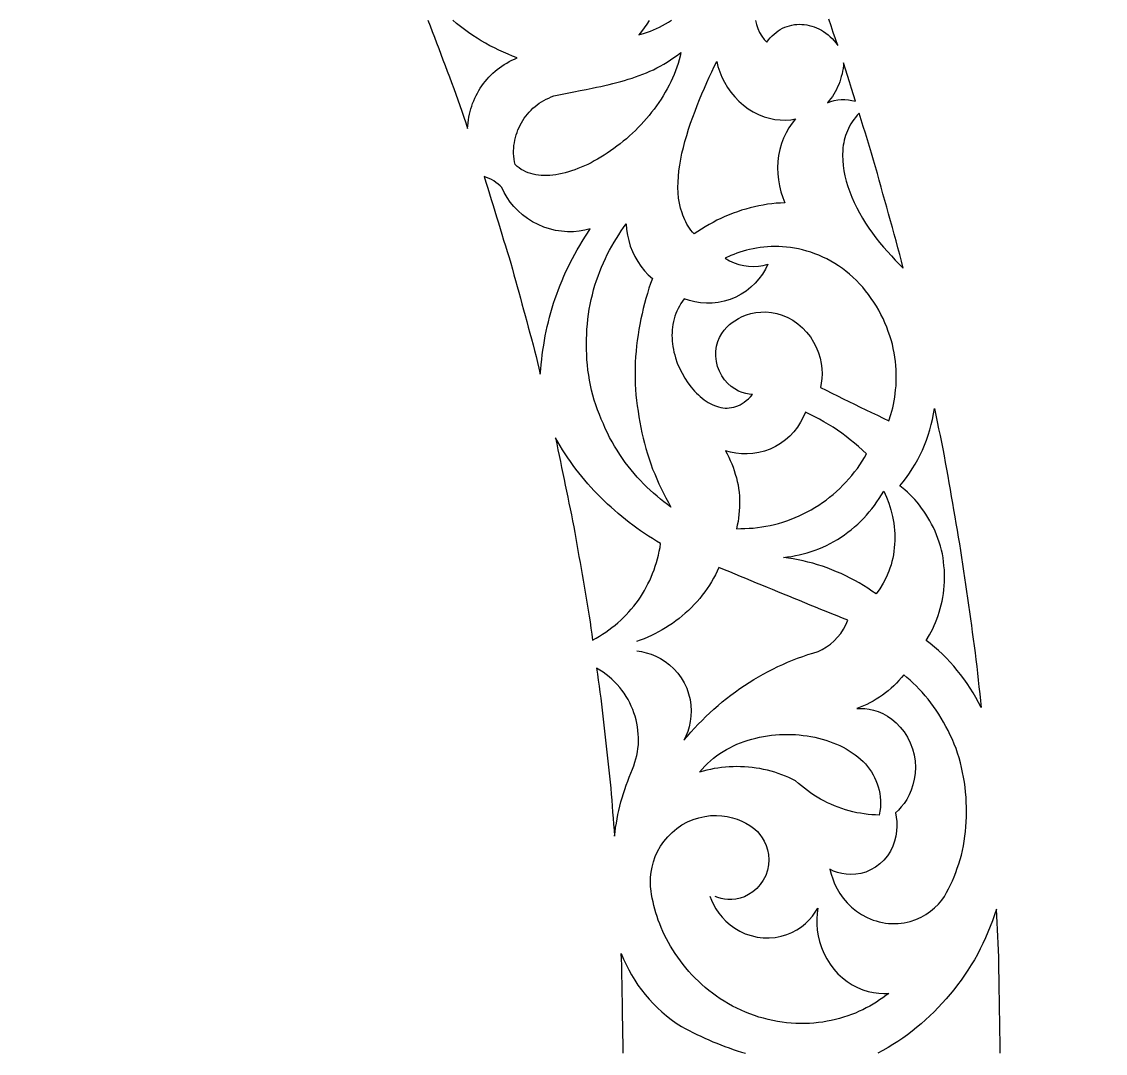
# Model space of a CAD drawing. Extents: x -1903 to -234, y -575 to 545.
# Drawn here: x -988.5 to -816.3, y -14.8 to 149.1 of the extents above; entities that cross this region are included whole.
import ezdxf

# ---------------------------------------------------------------- set-up
doc = ezdxf.new("R2010")
doc.units = 0
doc.layers.add('LAYER_1', color=18, linetype='CONTINUOUS')

msp = doc.modelspace()

# ---------------------------------------------------------------- linework, layer by layer
at = {"layer": 'LAYER_1'}
msp.add_lwpolyline([(-1342.91, 545.22, 0.414214), (-1902.91, -14.78, 0.414214), (-1342.91, -574.78, 0.414214), (-782.91, -14.78, 0.414214)], format="xyb", close=True, dxfattribs=at)
for points in [[(-923.93, 149.34), (-923.59, 148.43), (-923.24, 147.53), (-922.9, 146.63), (-922.56, 145.72), (-922.22, 144.82), (-921.88, 143.91), (-921.54, 143.01), (-921.2, 142.11), (-920.86, 141.2), (-920.51, 140.3), (-920.17, 139.4), (-919.83, 138.49), (-919.49, 137.59), (-919.18, 136.67), (-918.87, 135.76), (-918.55, 134.85), (-918.24, 133.93), (-917.93, 133.02), (-917.62, 132.1), (-917.6, 132.56), (-917.56, 133.02), (-917.5, 133.47), (-917.43, 133.92), (-917.34, 134.37), (-917.24, 134.81), (-917.12, 135.25), (-916.98, 135.68), (-916.83, 136.1), (-916.66, 136.52), (-916.48, 136.93), (-916.28, 137.34), (-916.07, 137.74), (-915.85, 138.13), (-915.61, 138.51), (-915.35, 138.88), (-915.09, 139.24), (-914.82, 139.6), (-914.53, 139.94), (-914.23, 140.27), (-913.92, 140.59), (-913.6, 140.91), (-913.26, 141.21), (-912.92, 141.49), (-912.56, 141.77), (-912.19, 142.03), (-911.81, 142.28), (-911.42, 142.52), (-911.01, 142.74), (-910.6, 142.95), (-910.18, 143.15), (-909.75, 143.32), (-910.48, 143.61), (-911.21, 143.9), (-911.93, 144.23), (-912.65, 144.56), (-913.36, 144.92), (-914.07, 145.27), (-914.77, 145.67), (-915.46, 146.06), (-916.13, 146.49), (-916.81, 146.91), (-917.46, 147.37), (-918.12, 147.83), (-918.75, 148.32), (-919.38, 148.8), (-919.99, 149.32)], [(-888.78, 149.27), (-889.17, 148.69), (-889.57, 148.11), (-890, 147.55), (-890.43, 147), (-889.51, 147.27), (-888.58, 147.6), (-888.11, 147.8), (-887.64, 148), (-887.16, 148.23), (-886.68, 148.46), (-886.21, 148.73), (-885.73, 148.99), (-885.25, 149.3)], [(-871.88, 149.28), (-871.73, 148.63), (-871.51, 147.98), (-871.23, 147.37), (-870.89, 146.8), (-870.5, 146.28), (-870.08, 145.82), (-869.82, 146.18), (-869.54, 146.52), (-869.25, 146.83), (-868.94, 147.12), (-868.62, 147.38), (-868.29, 147.62), (-867.95, 147.84), (-867.6, 148.03), (-867.23, 148.19), (-866.86, 148.33), (-866.49, 148.45), (-866.1, 148.54), (-865.72, 148.61), (-865.33, 148.65), (-864.93, 148.67), (-864.54, 148.66), (-864.14, 148.63), (-863.74, 148.58), (-863.35, 148.5), (-862.96, 148.39), (-862.57, 148.27), (-862.18, 148.12), (-861.81, 147.94), (-861.43, 147.74), (-861.07, 147.52), (-860.71, 147.27), (-860.37, 147), (-860.03, 146.7), (-859.71, 146.39), (-859.4, 146.04), (-859.1, 145.68), (-858.82, 145.29), (-859.18, 146.34), (-859.54, 147.38), (-859.89, 148.43), (-860.25, 149.48)], [(-890.72, 49.13), (-889.99, 49.02), (-889.24, 48.85), (-888.48, 48.62), (-887.72, 48.3), (-886.97, 47.92), (-886.23, 47.45), (-885.53, 46.91), (-884.86, 46.3), (-884.25, 45.61), (-883.69, 44.86), (-883.21, 44.06), (-882.8, 43.21), (-882.51, 42.33), (-882.29, 41.44), (-882.16, 40.53), (-882.12, 39.64), (-882.15, 38.76), (-882.26, 37.91), (-882.43, 37.1), (-882.66, 36.33), (-882.94, 35.61), (-883.26, 34.94), (-882.71, 35.59), (-882.16, 36.24), (-881.58, 36.87), (-880.99, 37.5), (-880.38, 38.11), (-879.77, 38.73), (-879.14, 39.32), (-878.5, 39.91), (-877.83, 40.47), (-877.17, 41.04), (-876.48, 41.58), (-875.79, 42.13), (-875.08, 42.64), (-874.37, 43.15), (-873.64, 43.64), (-872.91, 44.12), (-872.16, 44.58), (-871.42, 45.03), (-870.66, 45.45), (-869.9, 45.87), (-869.13, 46.26), (-868.36, 46.65), (-867.57, 47), (-866.79, 47.35), (-865.99, 47.67), (-865.2, 47.99), (-864.39, 48.27), (-863.59, 48.55), (-862.77, 48.8), (-861.96, 49.04), (-861.28, 49.36), (-860.62, 49.76), (-859.99, 50.21), (-859.4, 50.73), (-858.85, 51.3), (-858.36, 51.92), (-857.92, 52.58), (-857.54, 53.28), (-857.22, 54), (-858.07, 54.35), (-858.93, 54.7), (-859.79, 55.04), (-860.65, 55.39), (-861.5, 55.73), (-862.36, 56.07), (-863.21, 56.42), (-864.07, 56.78), (-864.92, 57.12), (-865.77, 57.47), (-866.62, 57.82), (-867.47, 58.16), (-868.32, 58.52), (-869.17, 58.87), (-870.01, 59.22), (-870.86, 59.58), (-871.71, 59.92), (-872.57, 60.27), (-873.42, 60.63), (-874.28, 60.98), (-875.13, 61.33), (-875.99, 61.68), (-876.84, 62.03), (-877.7, 62.38), (-877.98, 61.81), (-878.25, 61.24), (-878.57, 60.68), (-878.88, 60.12), (-879.22, 59.57), (-879.57, 59.03), (-879.95, 58.51), (-880.34, 57.98), (-880.76, 57.48), (-881.18, 56.98), (-881.63, 56.5), (-882.08, 56.02), (-882.56, 55.57), (-883.04, 55.12), (-883.54, 54.7), (-884.04, 54.28), (-884.56, 53.89), (-885.09, 53.5), (-885.63, 53.15), (-886.17, 52.79), (-886.73, 52.47), (-887.29, 52.15), (-887.86, 51.87), (-888.43, 51.58), (-889.01, 51.33), (-889.6, 51.08), (-890.19, 50.86), (-890.78, 50.65)], [(-879.14, 10.2), (-878.89, 9.53), (-878.57, 8.85), (-878.19, 8.17), (-877.74, 7.5), (-877.21, 6.85), (-876.61, 6.22), (-875.93, 5.63), (-875.19, 5.09), (-874.37, 4.62), (-873.51, 4.22), (-872.59, 3.91), (-871.65, 3.69), (-870.69, 3.57), (-869.72, 3.55), (-868.77, 3.63), (-867.84, 3.81), (-866.94, 4.08), (-866.1, 4.43), (-865.32, 4.85), (-864.6, 5.33), (-863.94, 5.86), (-863.36, 6.43), (-862.84, 7.02), (-862.39, 7.64), (-862, 8.25), (-862.11, 7.44), (-862.17, 6.59), (-862.17, 5.71), (-862.1, 4.8), (-861.95, 3.88), (-861.72, 2.96), (-861.41, 2.03), (-861.03, 1.13), (-860.56, 0.25), (-860.04, -0.6), (-859.45, -1.39), (-858.79, -2.13), (-858.08, -2.79), (-857.31, -3.39), (-856.51, -3.9), (-855.69, -4.34), (-854.84, -4.68), (-853.99, -4.95), (-853.15, -5.14), (-852.32, -5.25), (-851.51, -5.29), (-850.73, -5.26), (-851.2, -5.62), (-851.67, -5.97), (-852.17, -6.3), (-852.68, -6.64), (-853.21, -6.96), (-853.74, -7.27), (-854.3, -7.56), (-854.85, -7.85), (-855.44, -8.11), (-856.03, -8.38), (-856.64, -8.61), (-857.25, -8.84), (-857.89, -9.04), (-858.53, -9.24), (-859.19, -9.41), (-859.85, -9.57), (-860.53, -9.69), (-861.21, -9.81), (-861.91, -9.9), (-862.61, -9.98), (-863.32, -10.02), (-864.04, -10.05), (-864.76, -10.04), (-865.49, -10.04), (-866.22, -9.98), (-866.95, -9.93), (-867.68, -9.82), (-868.42, -9.72), (-869.15, -9.57), (-869.88, -9.42), (-870.61, -9.22), (-871.34, -9.02), (-872.05, -8.77), (-872.77, -8.53), (-873.47, -8.24), (-874.17, -7.94), (-874.85, -7.61), (-875.53, -7.27), (-876.19, -6.9), (-876.85, -6.52), (-877.48, -6.11), (-878.11, -5.69), (-878.71, -5.24), (-879.31, -4.8), (-879.88, -4.32), (-880.44, -3.84), (-880.97, -3.33), (-881.5, -2.82), (-882, -2.29), (-882.49, -1.76), (-882.94, -1.21), (-883.39, -0.66), (-883.81, -0.09), (-884.24, 0.48), (-884.63, 1.06), (-885.02, 1.64), (-885.37, 2.22), (-885.72, 2.81), (-886.03, 3.4), (-886.34, 3.99), (-886.61, 4.59), (-886.88, 5.18), (-887.11, 5.78), (-887.34, 6.37), (-887.53, 6.96), (-887.73, 7.55), (-887.89, 8.13), (-888.05, 8.71), (-888.17, 9.29), (-888.3, 9.86), (-888.4, 10.43), (-888.49, 10.99), (-888.56, 11.7), (-888.59, 12.43), (-888.55, 13.2), (-888.47, 14), (-888.33, 14.81), (-888.12, 15.64), (-887.83, 16.47), (-887.45, 17.3), (-887, 18.11), (-886.46, 18.89), (-885.84, 19.63), (-885.15, 20.32), (-884.39, 20.95), (-883.57, 21.5), (-882.7, 21.97), (-881.8, 22.36), (-880.88, 22.65), (-879.95, 22.86), (-879.02, 22.97), (-878.11, 23), (-877.23, 22.95), (-876.38, 22.83), (-875.57, 22.64), (-874.8, 22.39), (-874.08, 22.1), (-873.41, 21.76), (-872.8, 21.39), (-872.4, 21.12), (-872, 20.8), (-871.6, 20.43), (-871.21, 19.98), (-870.85, 19.47), (-870.51, 18.9), (-870.22, 18.25), (-869.99, 17.54), (-869.84, 16.78), (-869.78, 15.97), (-869.82, 15.14), (-869.99, 14.3), (-870.27, 13.49), (-870.66, 12.71), (-871.14, 12.01), (-871.7, 11.38), (-872.32, 10.85), (-872.98, 10.42), (-873.66, 10.09), (-874.34, 9.86), (-875.01, 9.72), (-875.66, 9.65), (-876.27, 9.65), (-876.84, 9.71), (-877.37, 9.81), (-877.85, 9.95), (-878.29, 10.12)], [(-833.01, -14.77), (-833.02, -13.68), (-833.04, -12.59), (-833.06, -11.5), (-833.07, -10.41), (-833.09, -9.31), (-833.11, -8.22), (-833.13, -7.13), (-833.14, -6.04), (-833.16, -4.95), (-833.18, -3.86), (-833.19, -2.77), (-833.21, -1.67), (-833.23, -0.58), (-833.25, 0.51), (-833.27, 1.6), (-833.33, 2.69), (-833.38, 3.78), (-833.43, 4.87), (-833.48, 5.96), (-833.53, 7.05), (-833.58, 8.14), (-833.9, 7.2), (-834.24, 6.27), (-834.59, 5.35), (-834.96, 4.44), (-835.35, 3.54), (-835.76, 2.66), (-836.19, 1.79), (-836.64, 0.93), (-837.12, 0.09), (-837.63, -0.74), (-838.15, -1.56), (-838.68, -2.36), (-839.23, -3.14), (-839.8, -3.91), (-840.38, -4.67), (-840.98, -5.41), (-841.6, -6.13), (-842.22, -6.83), (-842.87, -7.52), (-843.52, -8.19), (-844.2, -8.84), (-844.88, -9.48), (-845.58, -10.09), (-846.29, -10.69), (-847.02, -11.27), (-847.76, -11.83), (-848.51, -12.37), (-849.27, -12.89), (-850.05, -13.39), (-850.84, -13.88), (-851.64, -14.34), (-852.46, -14.78)], [(-892.91, -14.77), (-892.92, -13.84), (-892.94, -12.91), (-892.95, -11.98), (-892.97, -11.04), (-892.98, -10.11), (-893, -9.18), (-893.01, -8.24), (-893.03, -7.31), (-893.04, -6.38), (-893.06, -5.45), (-893.07, -4.51), (-893.09, -3.58), (-893.1, -2.65), (-893.12, -1.72), (-893.13, -0.78), (-893.17, 0.15), (-893.22, 1.08), (-892.85, 0.2), (-892.44, -0.67), (-892.02, -1.51), (-891.57, -2.34), (-891.08, -3.15), (-890.56, -3.94), (-890.01, -4.71), (-889.42, -5.45), (-888.81, -6.18), (-888.16, -6.88), (-887.48, -7.55), (-886.77, -8.2), (-886.04, -8.82), (-885.28, -9.41), (-884.49, -9.97), (-883.67, -10.5), (-883.06, -10.83), (-882.45, -11.16), (-881.83, -11.47), (-881.21, -11.79), (-880.59, -12.08), (-879.96, -12.37), (-879.32, -12.65), (-878.69, -12.93), (-878.05, -13.19), (-877.4, -13.45), (-876.75, -13.69), (-876.1, -13.93), (-875.45, -14.15), (-874.79, -14.37), (-874.13, -14.58), (-873.47, -14.78)]]:
    msp.add_lwpolyline(points, dxfattribs=at)
for points in [[(-910.09, 126.38), (-910.18, 126.82), (-910.24, 127.26), (-910.29, 127.7), (-910.31, 128.14), (-910.31, 128.58), (-910.29, 129.01), (-910.26, 129.44), (-910.2, 129.86), (-910.12, 130.28), (-910.02, 130.69), (-909.91, 131.1), (-909.78, 131.5), (-909.63, 131.9), (-909.46, 132.29), (-909.27, 132.67), (-909.07, 133.04), (-908.86, 133.4), (-908.62, 133.75), (-908.37, 134.09), (-908.11, 134.42), (-907.83, 134.73), (-907.54, 135.04), (-907.24, 135.33), (-906.92, 135.61), (-906.59, 135.87), (-906.24, 136.12), (-905.88, 136.36), (-905.52, 136.58), (-905.14, 136.78), (-904.74, 136.96), (-904.34, 137.13), (-903.93, 137.28), (-903.13, 137.44), (-902.33, 137.6), (-901.53, 137.77), (-900.73, 137.93), (-899.77, 138.13), (-898.8, 138.32), (-897.83, 138.52), (-897.15, 138.66), (-896.47, 138.81), (-895.82, 138.95), (-895.16, 139.1), (-894.54, 139.26), (-893.91, 139.41), (-893.3, 139.58), (-892.69, 139.74), (-892.1, 139.93), (-891.51, 140.11), (-890.94, 140.31), (-890.36, 140.51), (-889.8, 140.73), (-889.23, 140.95), (-888.68, 141.21), (-888.12, 141.46), (-887.57, 141.74), (-887.03, 142.02), (-886.48, 142.33), (-885.93, 142.66), (-885.38, 143), (-884.84, 143.37), (-884.29, 143.76), (-883.74, 144.18), (-883.87, 143.59), (-884.02, 143), (-884.19, 142.42), (-884.38, 141.84), (-884.59, 141.26), (-884.82, 140.68), (-885.07, 140.11), (-885.33, 139.55), (-885.61, 138.98), (-885.91, 138.42), (-886.23, 137.87), (-886.55, 137.33), (-886.9, 136.79), (-887.24, 136.25), (-887.62, 135.73), (-887.99, 135.2), (-888.39, 134.7), (-888.79, 134.19), (-889.21, 133.7), (-889.63, 133.21), (-890.07, 132.74), (-890.51, 132.27), (-890.98, 131.82), (-891.45, 131.36), (-891.93, 130.93), (-892.41, 130.5), (-892.9, 130.09), (-893.4, 129.69), (-893.9, 129.3), (-894.4, 128.92), (-894.91, 128.57), (-895.43, 128.21), (-895.94, 127.88), (-896.46, 127.55), (-896.98, 127.26), (-897.5, 126.96), (-898.02, 126.69), (-898.54, 126.42), (-899.06, 126.19), (-899.58, 125.95), (-900.09, 125.75), (-900.61, 125.55), (-901.12, 125.38), (-901.62, 125.22), (-902.12, 125.08), (-902.62, 124.96), (-903.11, 124.86), (-903.6, 124.78), (-904.08, 124.71), (-904.55, 124.67), (-905.01, 124.65), (-905.47, 124.65), (-905.92, 124.67), (-906.35, 124.71), (-906.78, 124.77), (-907.2, 124.85), (-907.6, 124.96), (-907.99, 125.09), (-908.37, 125.25), (-908.74, 125.42), (-909.1, 125.63), (-909.44, 125.85), (-909.77, 126.1)], [(-881.63, 115.37), (-881.89, 115.66), (-882.14, 115.97), (-882.37, 116.28), (-882.58, 116.6), (-882.78, 116.93), (-882.97, 117.27), (-883.14, 117.62), (-883.29, 117.98), (-883.43, 118.34), (-883.55, 118.71), (-883.79, 119.46), (-883.97, 120.24), (-884.1, 121.05), (-884.18, 121.88), (-884.21, 122.73), (-884.2, 123.6), (-884.15, 124.49), (-884.06, 125.39), (-883.93, 126.31), (-883.77, 127.24), (-883.58, 128.18), (-883.35, 129.12), (-883.1, 130.07), (-882.82, 131.03), (-882.52, 131.99), (-882.2, 132.94), (-881.85, 133.9), (-881.49, 134.85), (-881.14, 135.79), (-880.77, 136.71), (-880.4, 137.63), (-880.01, 138.52), (-879.63, 139.42), (-879.23, 140.27), (-878.84, 141.13), (-878.44, 141.95), (-878.05, 142.76), (-877.85, 141.94), (-877.58, 141.11), (-877.25, 140.28), (-876.84, 139.46), (-876.36, 138.65), (-875.81, 137.88), (-875.19, 137.14), (-874.53, 136.45), (-873.82, 135.81), (-873.05, 135.24), (-872.24, 134.75), (-871.4, 134.33), (-870.54, 133.99), (-869.67, 133.74), (-868.81, 133.57), (-867.95, 133.48), (-867.11, 133.46), (-866.3, 133.52), (-865.52, 133.64), (-866.07, 132.96), (-866.57, 132.23), (-867.03, 131.44), (-867.43, 130.59), (-867.77, 129.71), (-868.03, 128.78), (-868.23, 127.83), (-868.35, 126.86), (-868.39, 125.88), (-868.35, 124.9), (-868.24, 123.94), (-868.07, 122.99), (-867.85, 122.06), (-867.56, 121.17), (-867.22, 120.33), (-867.92, 120.28), (-868.61, 120.24), (-869.31, 120.16), (-870, 120.08), (-870.69, 119.96), (-871.38, 119.84), (-872.07, 119.68), (-872.75, 119.52), (-873.43, 119.33), (-874.11, 119.13), (-874.77, 118.9), (-875.44, 118.67), (-876.09, 118.4), (-876.75, 118.14), (-877.39, 117.84), (-878.02, 117.54), (-878.64, 117.21), (-879.27, 116.87), (-879.87, 116.51), (-880.47, 116.15), (-881.05, 115.76)], [(-860.45, 136.21), (-859.92, 136.4), (-859.38, 136.55), (-858.82, 136.65), (-858.27, 136.7), (-857.7, 136.71), (-857.14, 136.67), (-856.57, 136.59), (-856.01, 136.45), (-856.33, 137.47), (-856.64, 138.49), (-856.95, 139.51), (-857.26, 140.52), (-857.58, 141.54), (-857.89, 142.56), (-857.93, 142.11), (-857.99, 141.67), (-858.06, 141.23), (-858.15, 140.79), (-858.26, 140.36), (-858.38, 139.94), (-858.52, 139.53), (-858.67, 139.12), (-858.84, 138.72), (-859.03, 138.33), (-859.23, 137.95), (-859.44, 137.58), (-859.67, 137.22), (-859.92, 136.87), (-860.18, 136.54)], [(-848.43, 109.95), (-848.69, 111.03), (-848.96, 112.11), (-849.26, 113.18), (-849.55, 114.25), (-849.85, 115.32), (-850.15, 116.4), (-850.45, 117.47), (-850.74, 118.54), (-851.04, 119.61), (-851.34, 120.68), (-851.64, 121.75), (-851.93, 122.82), (-852.23, 123.9), (-852.53, 124.97), (-852.83, 126.04), (-853.12, 127.11), (-853.44, 128.18), (-853.77, 129.24), (-854.1, 130.3), (-854.44, 131.36), (-854.77, 132.42), (-855.1, 133.48), (-855.43, 134.55), (-855.73, 134.22), (-856.01, 133.88), (-856.27, 133.54), (-856.51, 133.19), (-856.73, 132.84), (-856.94, 132.48), (-857.12, 132.12), (-857.29, 131.75), (-857.44, 131.38), (-857.58, 131.01), (-857.69, 130.63), (-857.79, 130.24), (-857.88, 129.86), (-857.95, 129.47), (-858, 129.07), (-858.04, 128.68), (-858.07, 127.87), (-858.04, 127.06), (-857.96, 126.24), (-857.85, 125.41), (-857.69, 124.58), (-857.48, 123.74), (-857.23, 122.89), (-856.93, 122.05), (-856.6, 121.21), (-856.23, 120.37), (-855.82, 119.54), (-855.38, 118.72), (-854.91, 117.9), (-854.4, 117.09), (-853.88, 116.3), (-853.33, 115.51), (-852.76, 114.75), (-852.17, 114), (-851.56, 113.27), (-850.94, 112.56), (-850.31, 111.87), (-849.69, 111.2), (-849.06, 110.56)], [(-906.08, 93.1), (-906.02, 93.87), (-905.96, 94.63), (-905.86, 95.4), (-905.77, 96.16), (-905.65, 96.92), (-905.54, 97.68), (-905.41, 98.43), (-905.28, 99.18), (-905.13, 99.92), (-904.98, 100.67), (-904.79, 101.41), (-904.61, 102.15), (-904.41, 102.89), (-904.2, 103.63), (-903.96, 104.36), (-903.73, 105.09), (-903.47, 105.81), (-903.21, 106.53), (-902.92, 107.25), (-902.63, 107.97), (-902.32, 108.67), (-902.01, 109.38), (-901.67, 110.08), (-901.33, 110.78), (-900.97, 111.47), (-900.6, 112.16), (-900.21, 112.84), (-899.82, 113.52), (-899.41, 114.19), (-899.02, 114.86), (-898.59, 115.51), (-898.17, 116.16), (-899.02, 115.96), (-899.9, 115.81), (-900.81, 115.73), (-901.74, 115.72), (-902.69, 115.79), (-903.65, 115.94), (-904.6, 116.16), (-905.53, 116.47), (-906.44, 116.85), (-907.31, 117.3), (-908.13, 117.82), (-908.91, 118.4), (-909.62, 119.04), (-910.27, 119.72), (-910.85, 120.44), (-911.36, 121.18), (-911.8, 121.95), (-912.17, 122.73), (-912.47, 123.02), (-912.79, 123.3), (-913.12, 123.56), (-913.47, 123.79), (-913.84, 124), (-914.21, 124.19), (-914.6, 124.36), (-915.01, 124.49), (-914.72, 123.58), (-914.43, 122.66), (-914.15, 121.74), (-913.87, 120.82), (-913.59, 119.91), (-913.31, 118.99), (-913.02, 118.07), (-912.74, 117.15), (-912.46, 116.24), (-912.18, 115.32), (-911.9, 114.4), (-911.61, 113.48), (-911.33, 112.57), (-911.05, 111.65), (-910.77, 110.73), (-910.51, 109.8), (-910.26, 108.88), (-910.01, 107.95), (-909.75, 107.03), (-909.5, 106.1), (-909.25, 105.17), (-909, 104.25), (-908.74, 103.32), (-908.49, 102.4), (-908.24, 101.47), (-907.98, 100.54), (-907.73, 99.62), (-907.48, 98.69), (-907.22, 97.77), (-906.98, 96.84), (-906.76, 95.9), (-906.53, 94.97), (-906.31, 94.04)], [(-885.32, 71.99), (-885.87, 72.41), (-886.43, 72.82), (-886.98, 73.26), (-887.53, 73.7), (-888.07, 74.17), (-888.61, 74.65), (-889.14, 75.15), (-889.66, 75.66), (-890.17, 76.2), (-890.68, 76.74), (-891.17, 77.31), (-891.66, 77.88), (-892.13, 78.48), (-892.59, 79.08), (-893.03, 79.72), (-893.47, 80.35), (-893.88, 81.01), (-894.3, 81.67), (-894.68, 82.36), (-895.06, 83.04), (-895.4, 83.76), (-895.75, 84.47), (-896.06, 85.21), (-896.4, 85.94), (-896.69, 86.69), (-896.99, 87.44), (-897.24, 88.21), (-897.5, 88.98), (-897.71, 89.76), (-897.92, 90.55), (-898.09, 91.34), (-898.26, 92.14), (-898.39, 92.95), (-898.51, 93.75), (-898.59, 94.56), (-898.68, 95.37), (-898.71, 96.19), (-898.75, 97), (-898.74, 97.82), (-898.73, 98.63), (-898.69, 99.44), (-898.66, 100.24), (-898.59, 101.04), (-898.52, 101.83), (-898.41, 102.62), (-898.3, 103.41), (-898.14, 104.18), (-897.99, 104.95), (-897.8, 105.71), (-897.61, 106.47), (-897.39, 107.21), (-897.16, 107.95), (-896.9, 108.67), (-896.64, 109.39), (-896.35, 110.08), (-896.06, 110.78), (-895.74, 111.45), (-895.43, 112.12), (-895.08, 112.77), (-894.74, 113.42), (-894.37, 114.04), (-894, 114.66), (-893.62, 115.25), (-893.23, 115.84), (-892.84, 116.4), (-892.44, 116.96), (-892.36, 116.09), (-892.24, 115.2), (-892.04, 114.32), (-891.78, 113.45), (-891.45, 112.6), (-891.06, 111.77), (-890.6, 110.98), (-890.09, 110.23), (-889.53, 109.53), (-888.92, 108.88), (-888.27, 108.29), (-888.55, 107.51), (-888.82, 106.73), (-889.07, 105.93), (-889.31, 105.14), (-889.52, 104.32), (-889.73, 103.51), (-889.91, 102.68), (-890.09, 101.86), (-890.25, 101.01), (-890.41, 100.17), (-890.55, 99.32), (-890.68, 98.46), (-890.77, 97.6), (-890.87, 96.74), (-890.93, 95.87), (-890.99, 95.01), (-891.01, 94.14), (-891.03, 93.27), (-891.01, 92.4), (-890.99, 91.53), (-890.93, 90.66), (-890.88, 89.79), (-890.78, 88.93), (-890.68, 88.06), (-890.55, 87.2), (-890.42, 86.34), (-890.27, 85.49), (-890.12, 84.63), (-889.94, 83.79), (-889.76, 82.94), (-889.54, 82.11), (-889.32, 81.27), (-889.07, 80.45), (-888.81, 79.63), (-888.52, 78.83), (-888.23, 78.03), (-887.91, 77.25), (-887.59, 76.46), (-887.24, 75.7), (-886.89, 74.93), (-886.51, 74.19), (-886.12, 73.44), (-885.72, 72.72)], [(-872.39, 89.84), (-872.9, 89.9), (-873.44, 90.01), (-874, 90.18), (-874.58, 90.42), (-875.17, 90.74), (-875.74, 91.14), (-876.29, 91.63), (-876.8, 92.2), (-877.26, 92.84), (-877.63, 93.56), (-877.92, 94.33), (-878.11, 95.13), (-878.2, 95.94), (-878.18, 96.75), (-878.07, 97.52), (-877.87, 98.26), (-877.59, 98.94), (-877.26, 99.55), (-876.88, 100.1), (-876.47, 100.57), (-876.04, 100.97), (-875.6, 101.31), (-875.16, 101.58), (-874.6, 101.92), (-873.99, 102.23), (-873.32, 102.5), (-872.61, 102.71), (-871.85, 102.87), (-871.06, 102.96), (-870.23, 102.98), (-869.37, 102.9), (-868.5, 102.74), (-867.64, 102.48), (-866.78, 102.12), (-865.96, 101.66), (-865.17, 101.11), (-864.44, 100.48), (-863.77, 99.77), (-863.18, 99.01), (-862.67, 98.2), (-862.24, 97.36), (-861.9, 96.5), (-861.64, 95.64), (-861.46, 94.79), (-861.36, 93.97), (-861.32, 93.17), (-861.36, 92.4), (-861.45, 91.67), (-861.59, 90.99), (-860.69, 90.54), (-859.79, 90.1), (-858.89, 89.65), (-857.99, 89.19), (-857.08, 88.75), (-856.17, 88.31), (-855.27, 87.87), (-854.36, 87.42), (-853.44, 86.99), (-852.53, 86.56), (-851.61, 86.12), (-850.69, 85.69), (-850.37, 86.69), (-850.24, 87.22), (-850.1, 87.75), (-849.98, 88.3), (-849.87, 88.86), (-849.78, 89.44), (-849.69, 90.03), (-849.63, 90.63), (-849.57, 91.24), (-849.55, 91.87), (-849.52, 92.5), (-849.53, 93.15), (-849.54, 93.8), (-849.59, 94.46), (-849.64, 95.13), (-849.74, 95.8), (-849.85, 96.48), (-850, 97.16), (-850.15, 97.84), (-850.35, 98.53), (-850.55, 99.21), (-850.8, 99.89), (-851.04, 100.58), (-851.34, 101.25), (-851.63, 101.92), (-851.97, 102.58), (-852.31, 103.24), (-852.69, 103.88), (-853.07, 104.52), (-853.5, 105.13), (-853.93, 105.75), (-854.4, 106.33), (-854.86, 106.91), (-855.37, 107.45), (-855.87, 107.99), (-856.41, 108.49), (-856.95, 108.99), (-857.52, 109.44), (-858.09, 109.89), (-858.7, 110.29), (-859.3, 110.69), (-859.93, 111.04), (-860.55, 111.39), (-861.19, 111.68), (-861.83, 111.98), (-862.47, 112.22), (-863.11, 112.46), (-863.76, 112.65), (-864.4, 112.84), (-865.05, 112.98), (-865.69, 113.12), (-866.32, 113.2), (-866.95, 113.29), (-867.58, 113.34), (-868.2, 113.38), (-868.81, 113.38), (-869.41, 113.37), (-870, 113.33), (-870.59, 113.29), (-871.16, 113.21), (-871.73, 113.13), (-872.27, 113.02), (-872.82, 112.91), (-873.34, 112.77), (-873.86, 112.63), (-874.36, 112.46), (-874.85, 112.3), (-875.33, 112.11), (-875.8, 111.92), (-876.69, 111.5), (-876.01, 111.11), (-875.29, 110.79), (-874.54, 110.52), (-873.77, 110.34), (-872.98, 110.23), (-872.19, 110.19), (-871.41, 110.24), (-870.65, 110.37), (-869.92, 110.56), (-870.32, 109.77), (-870.79, 108.99), (-871.34, 108.25), (-871.95, 107.55), (-872.64, 106.9), (-873.38, 106.3), (-874.19, 105.78), (-875.04, 105.33), (-875.94, 104.97), (-876.87, 104.69), (-877.81, 104.5), (-878.75, 104.39), (-879.69, 104.37), (-880.62, 104.43), (-881.53, 104.57), (-882.4, 104.78), (-883.23, 105.04), (-883.51, 104.68), (-883.76, 104.3), (-883.99, 103.91), (-884.2, 103.52), (-884.38, 103.12), (-884.55, 102.71), (-884.7, 102.29), (-884.82, 101.87), (-884.93, 101.44), (-885.01, 101.01), (-885.08, 100.57), (-885.12, 100.13), (-885.15, 99.69), (-885.16, 99.24), (-885.15, 98.8), (-885.12, 98.36), (-885.07, 97.91), (-885.01, 97.47), (-884.93, 97.02), (-884.84, 96.58), (-884.73, 96.15), (-884.6, 95.71), (-884.31, 94.86), (-883.96, 94.03), (-883.56, 93.23), (-883.12, 92.45), (-882.64, 91.72), (-882.11, 91.03), (-881.56, 90.39), (-881.27, 90.09), (-880.97, 89.81), (-880.67, 89.54), (-880.36, 89.28), (-880.04, 89.04), (-879.72, 88.82), (-879.4, 88.62), (-879.08, 88.43), (-878.75, 88.27), (-878.42, 88.12), (-878.09, 88), (-877.75, 87.89), (-877.42, 87.81), (-877.08, 87.76), (-876.73, 87.72), (-876.39, 87.72), (-876.05, 87.73), (-875.71, 87.78), (-875.36, 87.85), (-875.02, 87.95), (-874.68, 88.07), (-874.35, 88.23), (-874.01, 88.42), (-873.68, 88.64), (-873.35, 88.89), (-873.03, 89.17), (-872.71, 89.49)], [(-874.9, 68.55), (-874.24, 68.56), (-873.58, 68.57), (-872.91, 68.61), (-872.24, 68.66), (-871.57, 68.74), (-870.9, 68.83), (-870.23, 68.95), (-869.55, 69.07), (-868.89, 69.24), (-868.22, 69.4), (-867.55, 69.61), (-866.89, 69.82), (-866.24, 70.06), (-865.58, 70.31), (-864.94, 70.6), (-864.3, 70.89), (-863.68, 71.22), (-863.05, 71.55), (-862.45, 71.92), (-861.85, 72.29), (-861.26, 72.69), (-860.68, 73.1), (-860.13, 73.54), (-859.57, 73.98), (-859.04, 74.46), (-858.51, 74.93), (-858.01, 75.44), (-857.52, 75.94), (-857.05, 76.47), (-856.58, 77.01), (-856.15, 77.56), (-855.71, 78.12), (-855.33, 78.69), (-854.94, 79.27), (-854.59, 79.86), (-854.25, 80.46), (-854.88, 81.03), (-855.51, 81.61), (-856.17, 82.15), (-856.83, 82.69), (-857.51, 83.21), (-858.19, 83.71), (-858.89, 84.19), (-859.58, 84.66), (-860.3, 85.1), (-861.02, 85.54), (-861.75, 85.94), (-862.48, 86.33), (-863.22, 86.69), (-863.97, 87.05), (-864.32, 86.25), (-864.74, 85.46), (-865.23, 84.69), (-865.8, 83.96), (-866.44, 83.27), (-867.14, 82.64), (-867.91, 82.08), (-868.72, 81.59), (-869.58, 81.19), (-870.47, 80.86), (-871.38, 80.63), (-872.3, 80.48), (-873.22, 80.42), (-874.12, 80.44), (-875, 80.54), (-875.85, 80.71), (-876.67, 80.94), (-876.4, 80.44), (-876.14, 79.93), (-875.9, 79.4), (-875.67, 78.87), (-875.46, 78.32), (-875.26, 77.78), (-875.1, 77.21), (-874.93, 76.65), (-874.8, 76.07), (-874.67, 75.5), (-874.58, 74.91), (-874.49, 74.33), (-874.46, 73.74), (-874.42, 73.15), (-874.43, 72.56), (-874.43, 71.98), (-874.47, 71.39), (-874.52, 70.81), (-874.6, 70.24), (-874.67, 69.67), (-874.79, 69.11)], [(-836.03, 40.15), (-836.44, 40.94), (-836.87, 41.72), (-837.32, 42.48), (-837.79, 43.23), (-838.27, 43.96), (-838.78, 44.68), (-839.3, 45.37), (-839.83, 46.05), (-840.39, 46.72), (-840.96, 47.36), (-841.55, 47.99), (-842.16, 48.6), (-842.8, 49.18), (-843.45, 49.74), (-844.12, 50.29), (-844.8, 50.81), (-844.25, 51.7), (-844, 52.18), (-843.74, 52.66), (-843.51, 53.16), (-843.28, 53.67), (-843.08, 54.2), (-842.87, 54.74), (-842.7, 55.3), (-842.53, 55.86), (-842.39, 56.45), (-842.25, 57.03), (-842.15, 57.63), (-842.04, 58.24), (-841.98, 58.86), (-841.91, 59.48), (-841.89, 60.11), (-841.86, 60.74), (-841.88, 61.37), (-841.89, 62.01), (-841.95, 62.64), (-842.01, 63.28), (-842.1, 63.91), (-842.2, 64.54), (-842.36, 65.16), (-842.52, 65.78), (-842.71, 66.39), (-842.91, 66.99), (-843.14, 67.58), (-843.37, 68.16), (-843.64, 68.72), (-843.91, 69.28), (-844.2, 69.82), (-844.5, 70.35), (-844.83, 70.86), (-845.15, 71.36), (-845.5, 71.83), (-845.85, 72.3), (-846.22, 72.74), (-846.59, 73.18), (-846.97, 73.58), (-847.36, 73.98), (-847.76, 74.34), (-848.16, 74.71), (-848.97, 75.36), (-848.44, 76.01), (-847.93, 76.68), (-847.44, 77.36), (-846.98, 78.07), (-846.53, 78.79), (-846.12, 79.53), (-845.73, 80.28), (-845.37, 81.05), (-845.05, 81.83), (-844.74, 82.62), (-844.47, 83.43), (-844.21, 84.25), (-843.99, 85.08), (-843.79, 85.92), (-843.61, 86.78), (-843.46, 87.64), (-843.24, 86.57), (-843.02, 85.5), (-842.8, 84.43), (-842.57, 83.36), (-842.35, 82.29), (-842.13, 81.22), (-841.93, 80.14), (-841.74, 79.07), (-841.55, 77.99), (-841.36, 76.91), (-841.18, 75.84), (-840.99, 74.76), (-840.8, 73.68), (-840.61, 72.61), (-840.43, 71.53), (-840.24, 70.45), (-840.05, 69.38), (-839.86, 68.3), (-839.67, 67.22), (-839.49, 66.15), (-839.3, 65.07), (-839.14, 63.99), (-838.99, 62.91), (-838.83, 61.82), (-838.68, 60.74), (-838.53, 59.66), (-838.37, 58.58), (-838.22, 57.5), (-838.06, 56.41), (-837.91, 55.33), (-837.76, 54.25), (-837.6, 53.17), (-837.45, 52.09), (-837.29, 51), (-837.14, 49.92), (-836.99, 48.84), (-836.87, 47.75), (-836.75, 46.67), (-836.63, 45.58), (-836.51, 44.49), (-836.39, 43.41), (-836.27, 42.32), (-836.15, 41.23)], [(-897.77, 50.87), (-897.23, 51.17), (-896.7, 51.48), (-896.18, 51.8), (-895.67, 52.14), (-895.18, 52.49), (-894.69, 52.85), (-894.21, 53.23), (-893.75, 53.62), (-893.3, 54.03), (-892.86, 54.44), (-892.43, 54.87), (-892.02, 55.32), (-891.62, 55.77), (-891.23, 56.23), (-890.85, 56.71), (-890.5, 57.2), (-890.16, 57.69), (-889.84, 58.2), (-889.54, 58.71), (-889.24, 59.24), (-888.97, 59.77), (-888.7, 60.32), (-888.46, 60.87), (-888.23, 61.43), (-888.01, 62), (-887.81, 62.58), (-887.63, 63.16), (-887.46, 63.75), (-887.31, 64.35), (-887.18, 64.96), (-887.06, 65.57), (-886.96, 66.18), (-887.61, 66.57), (-888.26, 66.97), (-888.9, 67.38), (-889.53, 67.79), (-890.15, 68.22), (-890.76, 68.65), (-891.36, 69.1), (-891.96, 69.55), (-892.54, 70.02), (-893.13, 70.49), (-893.69, 70.98), (-894.27, 71.47), (-894.83, 71.97), (-895.4, 72.47), (-895.94, 72.99), (-896.48, 73.51), (-897.01, 74.05), (-897.53, 74.58), (-898.03, 75.14), (-898.53, 75.69), (-899.02, 76.26), (-899.5, 76.83), (-899.96, 77.41), (-900.42, 78), (-900.86, 78.6), (-901.3, 79.2), (-901.72, 79.81), (-902.13, 80.43), (-902.53, 81.06), (-902.92, 81.69), (-903.29, 82.33), (-903.67, 82.98), (-903.47, 82.04), (-903.28, 81.1), (-903.08, 80.16), (-902.89, 79.21), (-902.69, 78.27), (-902.5, 77.33), (-902.3, 76.39), (-902.11, 75.45), (-901.91, 74.51), (-901.72, 73.57), (-901.52, 72.63), (-901.33, 71.69), (-901.13, 70.75), (-900.94, 69.81), (-900.76, 68.87), (-900.6, 67.92), (-900.43, 66.98), (-900.27, 66.03), (-900.1, 65.09), (-899.94, 64.14), (-899.77, 63.19), (-899.61, 62.25), (-899.44, 61.3), (-899.28, 60.36), (-899.11, 59.41), (-898.95, 58.46), (-898.78, 57.52), (-898.62, 56.57), (-898.45, 55.63), (-898.32, 54.68), (-898.18, 53.73), (-898.04, 52.77), (-897.91, 51.82)], [(-867.44, 63.99), (-866.81, 64.07), (-866.18, 64.15), (-865.55, 64.27), (-864.93, 64.39), (-864.3, 64.56), (-863.67, 64.72), (-863.05, 64.92), (-862.43, 65.12), (-861.82, 65.37), (-861.21, 65.61), (-860.62, 65.9), (-860.02, 66.19), (-859.44, 66.51), (-858.86, 66.84), (-858.3, 67.21), (-857.75, 67.57), (-857.21, 67.98), (-856.68, 68.38), (-856.17, 68.82), (-855.66, 69.26), (-855.18, 69.73), (-854.7, 70.2), (-854.25, 70.71), (-853.81, 71.21), (-853.39, 71.73), (-852.98, 72.26), (-852.6, 72.81), (-852.22, 73.36), (-851.87, 73.93), (-851.53, 74.5), (-851.09, 73.57), (-850.7, 72.59), (-850.38, 71.56), (-850.11, 70.5), (-850.02, 69.95), (-849.92, 69.41), (-849.86, 68.86), (-849.8, 68.3), (-849.78, 67.74), (-849.76, 67.18), (-849.77, 66.63), (-849.79, 66.07), (-849.84, 65.51), (-849.9, 64.96), (-849.99, 64.42), (-850.09, 63.87), (-850.21, 63.35), (-850.36, 62.81), (-850.54, 62.3), (-850.72, 61.79), (-851.14, 60.81), (-851.62, 59.88), (-852.15, 59.01), (-852.73, 58.19), (-853.39, 58.65), (-854.06, 59.1), (-854.74, 59.52), (-855.43, 59.94), (-856.13, 60.33), (-856.83, 60.71), (-857.55, 61.06), (-858.27, 61.41), (-859.01, 61.72), (-859.75, 62.03), (-860.5, 62.31), (-861.26, 62.58), (-862.03, 62.81), (-862.79, 63.05), (-863.56, 63.24), (-864.33, 63.44), (-865.11, 63.6), (-865.89, 63.75), (-866.66, 63.87)], [(-894.29, 19.7), (-894.2, 20.39), (-894.12, 21.08), (-894, 21.76), (-893.88, 22.45), (-893.74, 23.13), (-893.6, 23.81), (-893.43, 24.48), (-893.26, 25.16), (-893.06, 25.82), (-892.87, 26.49), (-892.64, 27.15), (-892.42, 27.81), (-892.19, 28.45), (-891.96, 29.1), (-891.71, 29.73), (-891.45, 30.37), (-891.23, 30.9), (-891.04, 31.44), (-890.88, 31.98), (-890.74, 32.54), (-890.64, 33.1), (-890.56, 33.66), (-890.5, 34.23), (-890.48, 34.8), (-890.48, 35.37), (-890.51, 35.94), (-890.56, 36.51), (-890.64, 37.07), (-890.74, 37.64), (-890.87, 38.2), (-891.02, 38.75), (-891.2, 39.3), (-891.4, 39.84), (-891.62, 40.38), (-891.87, 40.9), (-892.14, 41.41), (-892.43, 41.92), (-892.75, 42.41), (-893.1, 42.88), (-893.47, 43.34), (-893.86, 43.79), (-894.27, 44.21), (-894.7, 44.63), (-895.15, 45.02), (-895.62, 45.39), (-896.11, 45.75), (-896.61, 46.08), (-897.14, 46.39), (-897, 45.44), (-896.87, 44.49), (-896.73, 43.54), (-896.6, 42.59), (-896.46, 41.64), (-896.36, 40.69), (-896.25, 39.74), (-896.14, 38.78), (-896.04, 37.83), (-895.93, 36.88), (-895.83, 35.93), (-895.72, 34.97), (-895.62, 34.02), (-895.51, 33.07), (-895.41, 32.11), (-895.3, 31.16), (-895.2, 30.21), (-895.09, 29.25), (-894.99, 28.3), (-894.89, 27.35), (-894.82, 26.39), (-894.74, 25.44), (-894.66, 24.48), (-894.59, 23.52), (-894.51, 22.57), (-894.44, 21.61), (-894.36, 20.66)], [(-860.06, 14.45), (-859.88, 13.7), (-859.63, 12.93), (-859.32, 12.15), (-858.93, 11.37), (-858.47, 10.6), (-857.94, 9.85), (-857.32, 9.13), (-856.63, 8.45), (-855.86, 7.82), (-855.03, 7.26), (-854.14, 6.78), (-853.67, 6.59), (-853.2, 6.39), (-852.72, 6.24), (-852.23, 6.1), (-851.73, 6), (-851.24, 5.9), (-850.74, 5.86), (-850.24, 5.82), (-849.24, 5.83), (-848.27, 5.95), (-847.33, 6.16), (-846.44, 6.46), (-845.59, 6.84), (-844.81, 7.29), (-844.09, 7.79), (-843.43, 8.33), (-842.84, 8.91), (-842.31, 9.52), (-841.85, 10.13), (-841.53, 10.74), (-841.21, 11.34), (-840.91, 11.97), (-840.62, 12.6), (-840.35, 13.27), (-840.08, 13.93), (-839.84, 14.61), (-839.6, 15.3), (-839.38, 16.01), (-839.17, 16.72), (-839.01, 17.46), (-838.86, 18.19), (-838.74, 18.94), (-838.62, 19.69), (-838.54, 20.45), (-838.46, 21.22), (-838.41, 22), (-838.37, 22.77), (-838.37, 23.56), (-838.36, 24.34), (-838.4, 25.13), (-838.44, 25.92), (-838.52, 26.71), (-838.59, 27.5), (-838.71, 28.28), (-838.83, 29.07), (-838.99, 29.84), (-839.14, 30.62), (-839.34, 31.38), (-839.54, 32.14), (-839.78, 32.89), (-840.04, 33.63), (-840.33, 34.35), (-840.62, 35.08), (-840.95, 35.77), (-841.28, 36.47), (-841.64, 37.14), (-842, 37.82), (-842.39, 38.46), (-842.78, 39.1), (-843.19, 39.71), (-843.61, 40.32), (-844.05, 40.9), (-844.48, 41.47), (-844.94, 42.02), (-845.4, 42.56), (-845.88, 43.06), (-846.35, 43.57), (-846.84, 44.03), (-847.33, 44.5), (-847.84, 44.93), (-848.34, 45.36), (-848.72, 44.91), (-849.1, 44.46), (-849.51, 44.03), (-849.92, 43.61), (-850.36, 43.21), (-850.8, 42.82), (-851.26, 42.46), (-851.73, 42.1), (-852.21, 41.78), (-852.7, 41.45), (-853.21, 41.17), (-853.71, 40.89), (-854.23, 40.64), (-854.75, 40.4), (-855.28, 40.2), (-855.82, 39.99), (-855.19, 40.01), (-854.53, 39.98), (-853.84, 39.88), (-853.14, 39.72), (-852.41, 39.49), (-851.68, 39.17), (-850.94, 38.77), (-850.23, 38.27), (-849.54, 37.69), (-848.89, 37.02), (-848.29, 36.26), (-847.76, 35.43), (-847.32, 34.54), (-846.95, 33.6), (-846.69, 32.62), (-846.53, 31.64), (-846.49, 30.65), (-846.54, 29.68), (-846.67, 28.75), (-846.88, 27.86), (-847.16, 27.03), (-847.49, 26.26), (-847.87, 25.56), (-848.29, 24.92), (-848.73, 24.35), (-849.19, 23.85), (-849.66, 23.41), (-849.53, 22.74), (-849.45, 22.03), (-849.43, 21.29), (-849.47, 20.51), (-849.6, 19.71), (-849.8, 18.9), (-850.09, 18.1), (-850.47, 17.33), (-850.94, 16.59), (-851.5, 15.91), (-852.14, 15.3), (-852.85, 14.77), (-853.6, 14.34), (-854.38, 14.01), (-855.17, 13.78), (-855.96, 13.65), (-856.74, 13.61), (-857.49, 13.65), (-858.2, 13.76), (-858.87, 13.94), (-859.49, 14.17)], [(-880.77, 29.9), (-880.37, 30.37), (-879.95, 30.83), (-879.5, 31.27), (-879.05, 31.69), (-878.57, 32.08), (-878.08, 32.46), (-877.57, 32.82), (-877.05, 33.15), (-876.51, 33.47), (-875.97, 33.76), (-875.41, 34.04), (-874.84, 34.3), (-874.26, 34.53), (-873.67, 34.75), (-873.07, 34.95), (-872.46, 35.13), (-871.85, 35.29), (-871.23, 35.43), (-870.61, 35.55), (-869.98, 35.65), (-869.35, 35.73), (-868.72, 35.8), (-868.09, 35.84), (-867.46, 35.87), (-866.82, 35.88), (-866.19, 35.87), (-865.56, 35.84), (-864.94, 35.79), (-864.32, 35.72), (-863.7, 35.64), (-863.09, 35.54), (-862.48, 35.42), (-861.89, 35.28), (-861.3, 35.13), (-860.72, 34.95), (-860.15, 34.76), (-859.59, 34.56), (-859.05, 34.33), (-858.51, 34.09), (-857.99, 33.83), (-857.49, 33.56), (-857, 33.26), (-856.53, 32.96), (-856.07, 32.63), (-855.63, 32.29), (-855.21, 31.94), (-854.81, 31.56), (-854.44, 31.18), (-854.1, 30.77), (-853.78, 30.35), (-853.49, 29.92), (-853.21, 29.47), (-852.97, 29.01), (-852.75, 28.53), (-852.56, 28.04), (-852.4, 27.54), (-852.26, 27.02), (-852.16, 26.49), (-852.09, 25.95), (-852.04, 25.39), (-852.04, 24.83), (-852.06, 24.25), (-852.12, 23.66), (-852.22, 23.05), (-852.81, 23.08), (-853.41, 23.11), (-854.01, 23.17), (-854.61, 23.24), (-855.21, 23.34), (-855.81, 23.44), (-856.41, 23.58), (-857, 23.73), (-857.59, 23.91), (-858.18, 24.09), (-858.76, 24.31), (-859.34, 24.52), (-859.91, 24.78), (-860.47, 25.03), (-861.02, 25.32), (-861.57, 25.6), (-862.1, 25.92), (-862.63, 26.24), (-863.14, 26.59), (-863.65, 26.94), (-864.13, 27.32), (-864.61, 27.7), (-865.07, 28.1), (-865.53, 28.5), (-866.06, 28.76), (-866.6, 29.02), (-867.15, 29.25), (-867.7, 29.48), (-868.27, 29.67), (-868.84, 29.87), (-869.42, 30.03), (-870.01, 30.19), (-870.61, 30.32), (-871.21, 30.44), (-871.81, 30.53), (-872.42, 30.62), (-873.03, 30.68), (-873.64, 30.73), (-874.25, 30.75), (-874.86, 30.77), (-875.46, 30.75), (-876.07, 30.73), (-876.67, 30.67), (-877.27, 30.62), (-877.87, 30.53), (-878.46, 30.44), (-879.05, 30.32), (-879.63, 30.2), (-880.2, 30.05)]]:
    msp.add_lwpolyline(points, close=True, dxfattribs=at)

doc.saveas('drawing.dxf')
